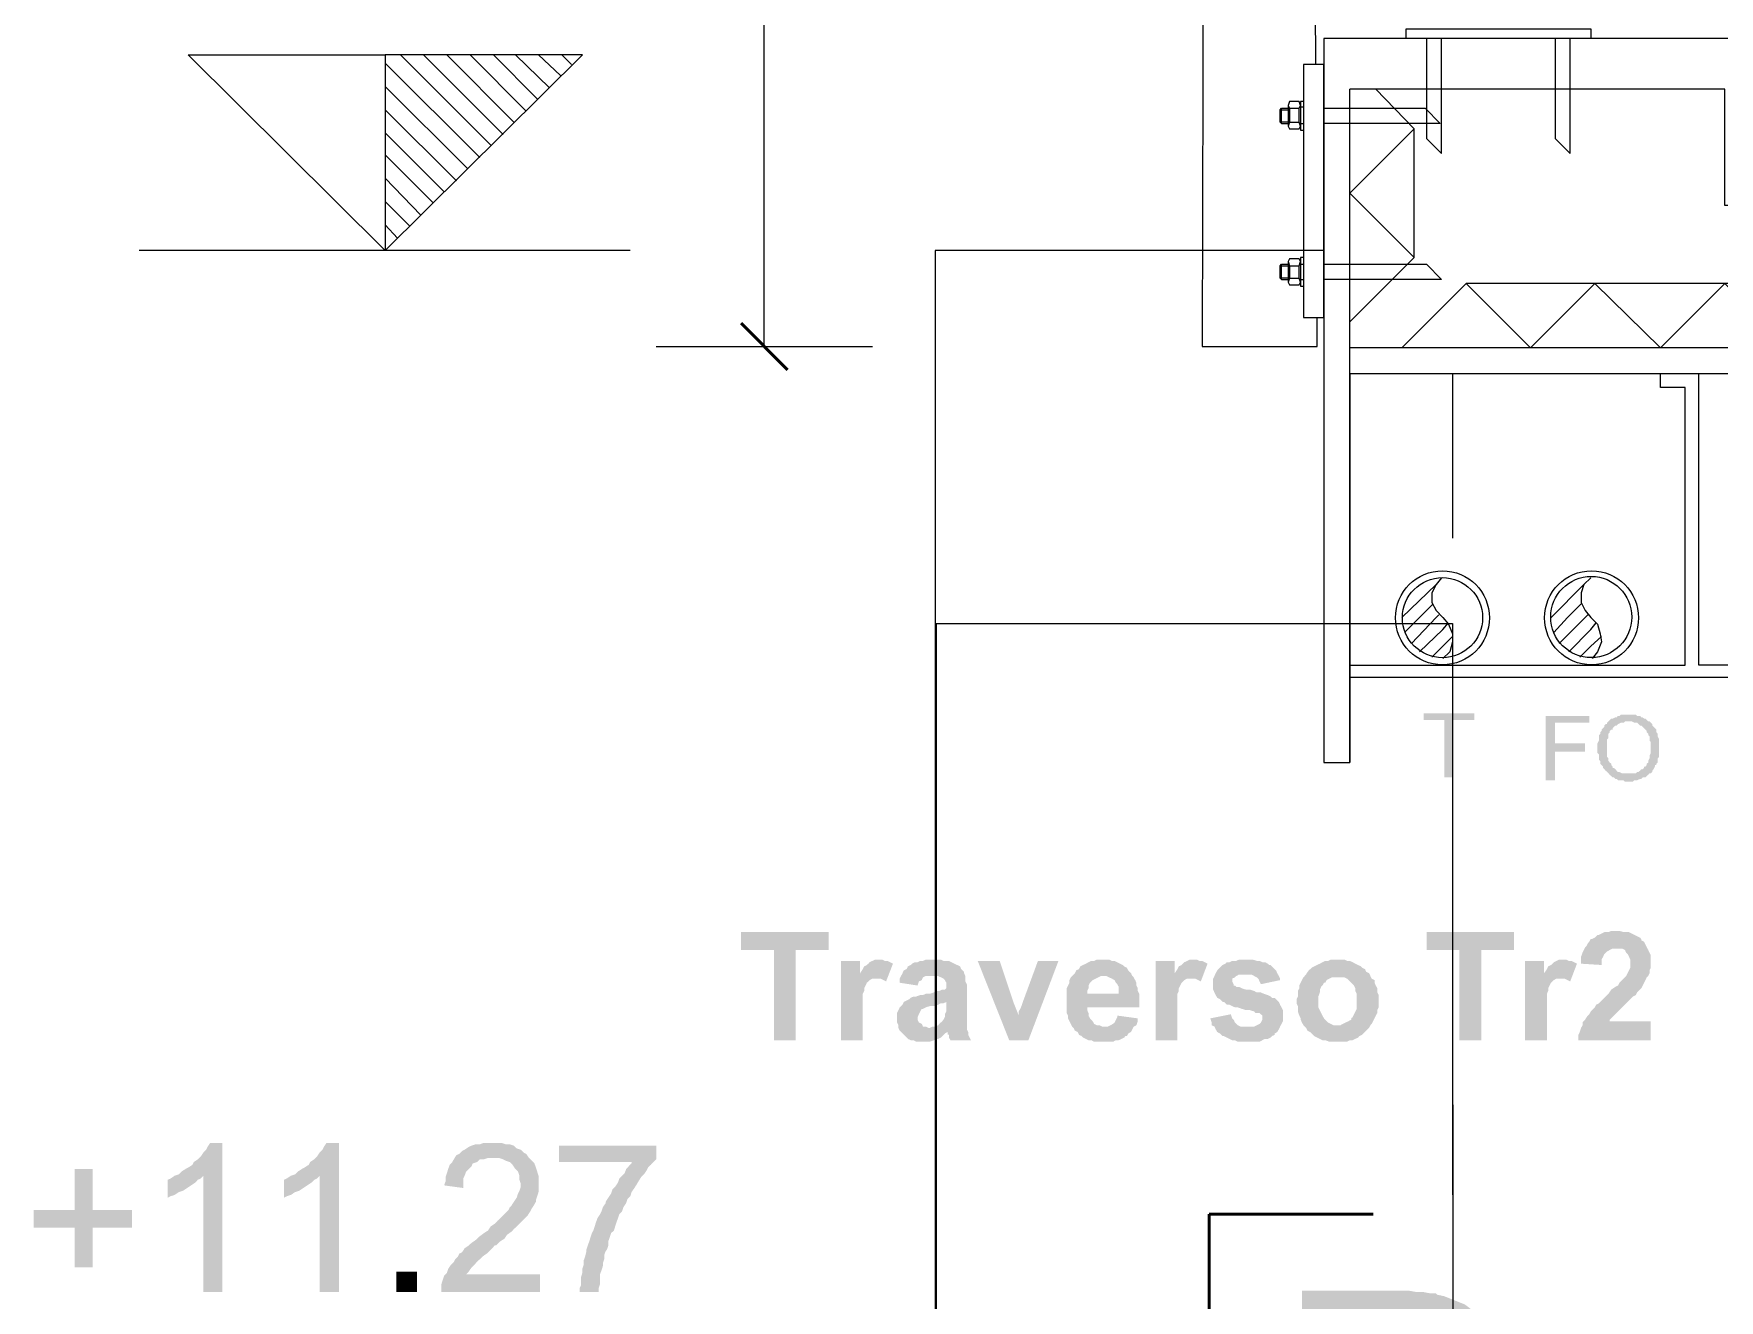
# Model space of a CAD drawing. Header units: millimetres. Extents: x -35.3 to 0.3, y 0.4 to 20.6.
# Drawn here: x -26.233 to -25.206, y 17.019 to 17.791 of the extents above; entities that cross this region are included whole.
import ezdxf

# ---------------------------------------------------------------- set-up
doc = ezdxf.new("R2010")
doc.units = ezdxf.units.MM
doc.linetypes.add('PDF_IMPORT', pattern=[1, 0.8, -0.2])
for name, color, linetype in [('Layer1', 3, 'Continuous'), ('PDF _Geometria', 7, 'Continuous'), ('PDF _Riempimenti solidi', 7, 'Continuous')]:
    doc.layers.add(name, color=color, linetype=linetype)

msp = doc.modelspace()

# ---------------------------------------------------------------- hatches: boundary and pattern name
at = {"layer": 'PDF _Riempimenti solidi', "transparency": 33554559}
for points in [[(-25.3552, 17.3768), (-25.386, 17.3768), (-25.386, 17.3727), (-25.3735, 17.3727), (-25.3735, 17.3377), (-25.3685, 17.3377), (-25.3685, 17.3727), (-25.3552, 17.3727)], [(-25.2852, 17.3752), (-25.3118, 17.3752), (-25.3118, 17.336), (-25.306, 17.336), (-25.306, 17.3535), (-25.2877, 17.3535), (-25.2877, 17.3585), (-25.306, 17.3585), (-25.306, 17.371), (-25.2852, 17.371)], [(-25.2735, 17.3718), (-25.2743, 17.371), (-25.2743, 17.3702), (-25.2752, 17.3702), (-25.276, 17.3693), (-25.276, 17.3685), (-25.2768, 17.3677), (-25.2777, 17.3668), (-25.2777, 17.366), (-25.2785, 17.3652), (-25.2785, 17.3643), (-25.2793, 17.3635), (-25.2793, 17.3602), (-25.2802, 17.3585), (-25.2802, 17.3527), (-25.2793, 17.3518), (-25.2793, 17.3485), (-25.2785, 17.3477), (-25.2785, 17.346), (-25.2777, 17.3452), (-25.2768, 17.3443), (-25.2768, 17.3435), (-25.276, 17.3427), (-25.2752, 17.3418), (-25.2743, 17.341), (-25.2735, 17.3402), (-25.2727, 17.3393), (-25.2718, 17.3385), (-25.271, 17.3377), (-25.2702, 17.3377), (-25.2693, 17.3368), (-25.2685, 17.3368), (-25.2677, 17.336), (-25.2643, 17.336), (-25.2635, 17.3352), (-25.2585, 17.3352), (-25.2577, 17.336), (-25.256, 17.336), (-25.2543, 17.3368), (-25.2535, 17.3368), (-25.2527, 17.3377), (-25.251, 17.3377), (-25.2502, 17.3385), (-25.2493, 17.3393), (-25.2485, 17.3402), (-25.2652, 17.3402), (-25.2668, 17.341), (-25.2677, 17.341), (-25.2685, 17.3418), (-25.2693, 17.3427), (-25.2702, 17.3435), (-25.271, 17.3435), (-25.271, 17.3443), (-25.2718, 17.3452), (-25.2718, 17.346), (-25.2727, 17.3468), (-25.2735, 17.3477), (-25.2735, 17.3493), (-25.2743, 17.3502), (-25.2743, 17.361), (-25.2735, 17.3618), (-25.2735, 17.3643), (-25.2727, 17.3652), (-25.2727, 17.366), (-25.2718, 17.3668), (-25.271, 17.3668), (-25.271, 17.3677), (-25.2702, 17.3685), (-25.2693, 17.3693), (-25.2685, 17.3693), (-25.2677, 17.3702), (-25.266, 17.371), (-25.2643, 17.371), (-25.2635, 17.3718), (-25.261, 17.3718)], [(-25.261, 17.376), (-25.266, 17.376), (-25.2668, 17.3752), (-25.2677, 17.3752), (-25.2685, 17.3743), (-25.2693, 17.3743), (-25.271, 17.3735), (-25.2718, 17.3735), (-25.2727, 17.3727), (-25.2735, 17.3718), (-25.2593, 17.3718), (-25.2577, 17.371), (-25.256, 17.371), (-25.2552, 17.3702), (-25.2543, 17.3693), (-25.2535, 17.3693), (-25.2527, 17.3685), (-25.2518, 17.3677), (-25.251, 17.3668), (-25.2502, 17.366), (-25.2502, 17.3652), (-25.2493, 17.3643), (-25.2493, 17.3635), (-25.2485, 17.3627), (-25.2485, 17.3602), (-25.2477, 17.3593), (-25.2477, 17.3527), (-25.2485, 17.351), (-25.2485, 17.3493), (-25.2493, 17.3477), (-25.2493, 17.3468), (-25.2502, 17.346), (-25.2502, 17.3452), (-25.251, 17.3443), (-25.2518, 17.3443), (-25.2518, 17.3435), (-25.2527, 17.3427), (-25.2535, 17.3427), (-25.2543, 17.3418), (-25.2552, 17.341), (-25.256, 17.341), (-25.2568, 17.3402), (-25.261, 17.3402), (-25.2477, 17.3402), (-25.2468, 17.341), (-25.2468, 17.3418), (-25.246, 17.3427), (-25.2452, 17.3443), (-25.2452, 17.3452), (-25.2443, 17.3452), (-25.2443, 17.346), (-25.2435, 17.3468), (-25.2435, 17.3493), (-25.2427, 17.3502), (-25.2427, 17.361), (-25.2435, 17.3627), (-25.2435, 17.3643), (-25.2443, 17.3652), (-25.2443, 17.3668), (-25.2452, 17.3677), (-25.246, 17.3685), (-25.2468, 17.3693), (-25.2468, 17.3702), (-25.2477, 17.371), (-25.2485, 17.3718), (-25.2493, 17.3718), (-25.2502, 17.3727), (-25.251, 17.3735), (-25.2518, 17.3735), (-25.2527, 17.3743), (-25.2535, 17.3743), (-25.2543, 17.3752), (-25.256, 17.3752), (-25.2568, 17.376), (-25.2602, 17.376)], [(-25.7485, 17.2435), (-25.8018, 17.2435), (-25.8018, 17.2327), (-25.7818, 17.2327), (-25.7818, 17.1777), (-25.7685, 17.1777), (-25.7685, 17.2327), (-25.7485, 17.2327)], [(-25.331, 17.2435), (-25.3843, 17.2435), (-25.3843, 17.2327), (-25.3643, 17.2327), (-25.3643, 17.1777), (-25.351, 17.1777), (-25.351, 17.2327), (-25.331, 17.2327)], [(-25.2685, 17.2443), (-25.2718, 17.2443), (-25.2735, 17.2435), (-25.276, 17.2435), (-25.2777, 17.2427), (-25.2793, 17.2418), (-25.2802, 17.2418), (-25.2818, 17.2402), (-25.2835, 17.2393), (-25.2843, 17.2393), (-25.2852, 17.2377), (-25.286, 17.2368), (-25.2868, 17.2352), (-25.2877, 17.2343), (-25.2685, 17.2335), (-25.2652, 17.2335), (-25.2635, 17.2327), (-25.2627, 17.231), (-25.2618, 17.2302), (-25.2602, 17.2268), (-25.2602, 17.2218), (-25.2627, 17.2168), (-25.2635, 17.216), (-25.2643, 17.2152), (-25.2652, 17.2143), (-25.2668, 17.2127), (-25.2677, 17.211), (-25.2693, 17.2102), (-25.2718, 17.2085), (-25.2735, 17.206), (-25.2743, 17.2052), (-25.276, 17.2035), (-25.2777, 17.2018), (-25.2793, 17.2002), (-25.281, 17.1993), (-25.2818, 17.1977), (-25.2835, 17.196), (-25.2843, 17.1952), (-25.2852, 17.1935), (-25.286, 17.1927), (-25.2868, 17.1918), (-25.2877, 17.1902), (-25.2893, 17.1885), (-25.2893, 17.1868), (-25.2902, 17.1852), (-25.291, 17.1827), (-25.2918, 17.181), (-25.2918, 17.1777), (-25.2477, 17.1777), (-25.2477, 17.1893), (-25.2727, 17.1893), (-25.2727, 17.1902), (-25.271, 17.1918), (-25.2702, 17.1927), (-25.2693, 17.1935), (-25.2685, 17.1943), (-25.2677, 17.1952), (-25.266, 17.1968), (-25.2643, 17.1985), (-25.2627, 17.2002), (-25.2618, 17.201), (-25.2602, 17.2027), (-25.2585, 17.2043), (-25.2568, 17.2052), (-25.256, 17.2068), (-25.2552, 17.2077), (-25.2543, 17.2085), (-25.2535, 17.2093), (-25.2518, 17.2127), (-25.251, 17.2143), (-25.2502, 17.216), (-25.2493, 17.2168), (-25.2485, 17.2185), (-25.2485, 17.2202), (-25.2477, 17.2218), (-25.2477, 17.2293), (-25.2485, 17.231), (-25.2493, 17.2327), (-25.251, 17.236), (-25.2518, 17.2377), (-25.2535, 17.2385), (-25.2535, 17.2393), (-25.2543, 17.2402), (-25.261, 17.2435), (-25.2643, 17.2435), (-25.2668, 17.2443)], [(-25.2877, 17.2343), (-25.2893, 17.231), (-25.2902, 17.2285), (-25.2902, 17.2243), (-25.2777, 17.2235), (-25.2777, 17.2268), (-25.2768, 17.2285), (-25.276, 17.2302), (-25.2752, 17.231), (-25.2743, 17.2318), (-25.271, 17.2335), (-25.2685, 17.2335)], [(-25.7293, 17.226), (-25.741, 17.226), (-25.741, 17.1777), (-25.7277, 17.1777), (-25.7277, 17.206), (-25.7268, 17.2077), (-25.7268, 17.2093), (-25.7252, 17.2127), (-25.7243, 17.2135), (-25.7235, 17.2143), (-25.7218, 17.2152), (-25.7193, 17.2152), (-25.7293, 17.2185)], [(-25.7177, 17.2268), (-25.7202, 17.2268), (-25.7235, 17.2252), (-25.7243, 17.2243), (-25.7252, 17.2235), (-25.7268, 17.2227), (-25.7277, 17.221), (-25.7293, 17.2185), (-25.7193, 17.2152), (-25.7168, 17.2152), (-25.7135, 17.2135), (-25.7093, 17.2243), (-25.7127, 17.226), (-25.7143, 17.226), (-25.716, 17.2268)], [(-25.6852, 17.2268), (-25.6893, 17.2268), (-25.691, 17.226), (-25.6927, 17.226), (-25.6943, 17.2252), (-25.696, 17.2252), (-25.6977, 17.2243), (-25.6985, 17.2235), (-25.7002, 17.2227), (-25.701, 17.221), (-25.7027, 17.2202), (-25.7035, 17.2185), (-25.7052, 17.2152), (-25.7052, 17.2127), (-25.6943, 17.211), (-25.6935, 17.2135), (-25.6918, 17.2143), (-25.691, 17.216), (-25.6893, 17.2168), (-25.6652, 17.2168), (-25.666, 17.2185), (-25.666, 17.2193), (-25.6668, 17.2202), (-25.6677, 17.221), (-25.6685, 17.2227), (-25.6702, 17.2235), (-25.6752, 17.226), (-25.6785, 17.226), (-25.6802, 17.2268), (-25.6827, 17.2268)], [(-25.6443, 17.226), (-25.6577, 17.226), (-25.6385, 17.1777), (-25.6327, 17.1927), (-25.636, 17.201)], [(-25.6085, 17.226), (-25.621, 17.226), (-25.6302, 17.201), (-25.631, 17.1985), (-25.6318, 17.1968), (-25.6327, 17.1952), (-25.6327, 17.1927), (-25.6385, 17.1777), (-25.6268, 17.1777)], [(-25.5818, 17.2268), (-25.5852, 17.2268), (-25.5868, 17.226), (-25.5885, 17.226), (-25.5902, 17.2252), (-25.5918, 17.2243), (-25.5935, 17.2235), (-25.5952, 17.2227), (-25.596, 17.221), (-25.5977, 17.2202), (-25.5985, 17.2185), (-25.6002, 17.2168), (-25.5793, 17.2168), (-25.5777, 17.216), (-25.576, 17.2152), (-25.5743, 17.2143), (-25.5735, 17.2127), (-25.5727, 17.2118), (-25.5718, 17.2102), (-25.5718, 17.206), (-25.591, 17.206), (-25.6035, 17.2052), (-25.6035, 17.1943), (-25.6027, 17.1927), (-25.6027, 17.191), (-25.6002, 17.186), (-25.5993, 17.1852), (-25.5985, 17.1835), (-25.5968, 17.1827), (-25.596, 17.181), (-25.5943, 17.1802), (-25.5935, 17.1793), (-25.5918, 17.1785), (-25.5902, 17.1777), (-25.5885, 17.1777), (-25.5868, 17.1768), (-25.5752, 17.1768), (-25.5735, 17.1777), (-25.5718, 17.1777), (-25.5685, 17.1793), (-25.5677, 17.1802), (-25.5668, 17.1802), (-25.566, 17.1818), (-25.5643, 17.1827), (-25.5635, 17.1843), (-25.5627, 17.186), (-25.5818, 17.186), (-25.5835, 17.1868), (-25.5852, 17.1868), (-25.5868, 17.1877), (-25.5877, 17.1893), (-25.5893, 17.191), (-25.5902, 17.1927), (-25.5902, 17.1943), (-25.591, 17.196), (-25.591, 17.1977), (-25.5593, 17.1977), (-25.5593, 17.206), (-25.5602, 17.2077), (-25.5602, 17.2093), (-25.561, 17.211), (-25.561, 17.2127), (-25.5618, 17.2143), (-25.5627, 17.216), (-25.5635, 17.2168), (-25.5643, 17.2185), (-25.5652, 17.2193), (-25.566, 17.2202), (-25.5668, 17.2218), (-25.5685, 17.2227), (-25.5693, 17.2235), (-25.5743, 17.226), (-25.576, 17.226), (-25.5777, 17.2268), (-25.5802, 17.2268)], [(-25.5377, 17.226), (-25.5493, 17.226), (-25.5493, 17.1777), (-25.536, 17.1777), (-25.536, 17.206), (-25.5352, 17.2077), (-25.5352, 17.2093), (-25.5343, 17.211), (-25.5335, 17.2127), (-25.5327, 17.2135), (-25.5318, 17.2143), (-25.5302, 17.2152), (-25.5277, 17.2152), (-25.5377, 17.2185)], [(-25.526, 17.2268), (-25.5285, 17.2268), (-25.5318, 17.2252), (-25.5327, 17.2243), (-25.5335, 17.2235), (-25.5352, 17.2227), (-25.536, 17.221), (-25.5377, 17.2185), (-25.5277, 17.2152), (-25.5252, 17.2152), (-25.5218, 17.2135), (-25.5177, 17.2243), (-25.5193, 17.2252), (-25.521, 17.226), (-25.5227, 17.226), (-25.5243, 17.2268)], [(-25.4943, 17.2268), (-25.4985, 17.2268), (-25.5002, 17.226), (-25.5027, 17.226), (-25.5043, 17.2252), (-25.506, 17.2252), (-25.5068, 17.2243), (-25.5085, 17.2235), (-25.5093, 17.2227), (-25.5102, 17.2218), (-25.5118, 17.2202), (-25.5127, 17.2185), (-25.5135, 17.2168), (-25.5143, 17.2152), (-25.5143, 17.2085), (-25.5135, 17.2068), (-25.5127, 17.2052), (-25.5118, 17.2035), (-25.5102, 17.2027), (-25.5085, 17.201), (-25.5077, 17.201), (-25.5068, 17.2002), (-25.506, 17.1993), (-25.5043, 17.1993), (-25.5027, 17.1985), (-25.501, 17.1977), (-25.4993, 17.1977), (-25.4968, 17.1968), (-25.4943, 17.196), (-25.4918, 17.196), (-25.4893, 17.1952), (-25.4885, 17.1943), (-25.486, 17.1943), (-25.4852, 17.1935), (-25.4843, 17.1927), (-25.4843, 17.1902), (-25.4852, 17.1885), (-25.486, 17.1877), (-25.4893, 17.186), (-25.5135, 17.186), (-25.5127, 17.1843), (-25.5118, 17.1827), (-25.5102, 17.1818), (-25.5085, 17.1802), (-25.5077, 17.1802), (-25.506, 17.1793), (-25.5043, 17.1785), (-25.5027, 17.1777), (-25.501, 17.1777), (-25.4993, 17.1768), (-25.486, 17.1768), (-25.4843, 17.1777), (-25.4827, 17.1785), (-25.481, 17.1785), (-25.4793, 17.1793), (-25.4785, 17.1802), (-25.4768, 17.181), (-25.4768, 17.1818), (-25.4752, 17.1827), (-25.4743, 17.1843), (-25.4735, 17.186), (-25.4718, 17.1893), (-25.4718, 17.196), (-25.4735, 17.1993), (-25.4743, 17.201), (-25.4752, 17.2018), (-25.476, 17.2027), (-25.4768, 17.2035), (-25.4785, 17.2035), (-25.4793, 17.2043), (-25.481, 17.2052), (-25.4835, 17.206), (-25.4852, 17.2068), (-25.4877, 17.2068), (-25.4893, 17.2077), (-25.4918, 17.2085), (-25.4943, 17.2085), (-25.4968, 17.2093), (-25.4985, 17.2102), (-25.5002, 17.2102), (-25.501, 17.211), (-25.5018, 17.211), (-25.5018, 17.2118), (-25.5027, 17.2135), (-25.5027, 17.2152), (-25.501, 17.216), (-25.5002, 17.2168), (-25.4985, 17.2177), (-25.4943, 17.2177), (-25.4752, 17.2185), (-25.476, 17.2202), (-25.4768, 17.221), (-25.4785, 17.2227), (-25.4793, 17.2235), (-25.4802, 17.2235), (-25.481, 17.2243), (-25.4827, 17.2252), (-25.4843, 17.2252), (-25.486, 17.226), (-25.4877, 17.226), (-25.4902, 17.2268), (-25.4918, 17.2268)], [(-25.4752, 17.2185), (-25.4943, 17.2177), (-25.491, 17.2177), (-25.4893, 17.2168), (-25.4877, 17.216), (-25.4868, 17.2152), (-25.4852, 17.2118), (-25.4735, 17.2143), (-25.4735, 17.2152), (-25.4743, 17.2168)], [(-25.4385, 17.2268), (-25.4427, 17.2268), (-25.4443, 17.226), (-25.446, 17.226), (-25.4477, 17.2252), (-25.4493, 17.2243), (-25.451, 17.2235), (-25.4527, 17.2227), (-25.4543, 17.2218), (-25.456, 17.2202), (-25.4568, 17.2193), (-25.4577, 17.2177), (-25.4593, 17.216), (-25.4602, 17.2143), (-25.4618, 17.211), (-25.4618, 17.2093), (-25.4627, 17.2077), (-25.4627, 17.2043), (-25.4635, 17.2027), (-25.4635, 17.2002), (-25.4627, 17.1985), (-25.4627, 17.1952), (-25.4618, 17.1927), (-25.461, 17.191), (-25.461, 17.1902), (-25.4602, 17.1885), (-25.4593, 17.1868), (-25.4385, 17.1868), (-25.441, 17.1868), (-25.4443, 17.1885), (-25.4452, 17.1893), (-25.4468, 17.191), (-25.4502, 17.1977), (-25.4502, 17.2043), (-25.4493, 17.2068), (-25.4493, 17.2085), (-25.4485, 17.2102), (-25.4477, 17.211), (-25.4468, 17.2127), (-25.446, 17.2127), (-25.4452, 17.2143), (-25.4418, 17.216), (-25.4385, 17.216), (-25.4185, 17.2168), (-25.4193, 17.2185), (-25.421, 17.2193), (-25.4218, 17.221), (-25.4235, 17.2218), (-25.4243, 17.2227), (-25.4277, 17.2243), (-25.4293, 17.2252), (-25.431, 17.226), (-25.4327, 17.226), (-25.4343, 17.2268), (-25.4368, 17.2268)], [(-25.3127, 17.226), (-25.3243, 17.226), (-25.3243, 17.1777), (-25.311, 17.1777), (-25.311, 17.206), (-25.3102, 17.2077), (-25.3102, 17.2093), (-25.3085, 17.2127), (-25.3077, 17.2135), (-25.3068, 17.2143), (-25.3052, 17.2152), (-25.3027, 17.2152), (-25.3127, 17.2185)], [(-25.301, 17.2268), (-25.3035, 17.2268), (-25.3068, 17.2252), (-25.3077, 17.2243), (-25.3085, 17.2235), (-25.3102, 17.2227), (-25.311, 17.221), (-25.3127, 17.2185), (-25.3027, 17.2152), (-25.3002, 17.2152), (-25.2968, 17.2135), (-25.2927, 17.2243), (-25.296, 17.226), (-25.2977, 17.226), (-25.2993, 17.2268)], [(-25.6652, 17.2168), (-25.686, 17.2168), (-25.6818, 17.2168), (-25.6785, 17.2152), (-25.6777, 17.2143), (-25.6768, 17.2127), (-25.6768, 17.2093), (-25.6777, 17.2085), (-25.6793, 17.2085), (-25.681, 17.2077), (-25.6827, 17.2077), (-25.6843, 17.2068), (-25.6868, 17.206), (-25.6893, 17.206), (-25.691, 17.2052), (-25.6927, 17.2052), (-25.6952, 17.2043), (-25.6968, 17.2043), (-25.6985, 17.2035), (-25.6993, 17.2027), (-25.7027, 17.201), (-25.6768, 17.201), (-25.6768, 17.1952), (-25.6777, 17.1935), (-25.6777, 17.1918), (-25.6785, 17.1902), (-25.6793, 17.1893), (-25.681, 17.1877), (-25.6818, 17.1868), (-25.6835, 17.186), (-25.6852, 17.186), (-25.6868, 17.1852), (-25.6643, 17.1852), (-25.6643, 17.2118), (-25.6652, 17.2135), (-25.6652, 17.2152)], [(-25.6002, 17.2168), (-25.601, 17.216), (-25.6018, 17.2143), (-25.6018, 17.2127), (-25.6027, 17.211), (-25.6035, 17.2093), (-25.6035, 17.2052), (-25.591, 17.206), (-25.591, 17.2077), (-25.5902, 17.2093), (-25.5902, 17.211), (-25.5893, 17.2127), (-25.5877, 17.2143), (-25.5827, 17.2168), (-25.581, 17.2168)], [(-25.4185, 17.2168), (-25.4385, 17.216), (-25.4343, 17.216), (-25.4327, 17.2152), (-25.431, 17.2135), (-25.4302, 17.2127), (-25.4293, 17.2118), (-25.4285, 17.211), (-25.4277, 17.2093), (-25.4277, 17.2077), (-25.4268, 17.206), (-25.4268, 17.1968), (-25.4293, 17.1918), (-25.4302, 17.191), (-25.4302, 17.1902), (-25.4318, 17.1893), (-25.4335, 17.1885), (-25.4352, 17.1877), (-25.4368, 17.1868), (-25.4593, 17.1868), (-25.4577, 17.1852), (-25.4568, 17.1835), (-25.4552, 17.1827), (-25.4543, 17.1818), (-25.4527, 17.1802), (-25.451, 17.1793), (-25.4493, 17.1785), (-25.4477, 17.1777), (-25.446, 17.1777), (-25.4435, 17.1768), (-25.4327, 17.1768), (-25.431, 17.1777), (-25.4293, 17.1777), (-25.4277, 17.1785), (-25.426, 17.1793), (-25.4252, 17.1802), (-25.4235, 17.181), (-25.4218, 17.1827), (-25.421, 17.1835), (-25.4193, 17.1852), (-25.4185, 17.1868), (-25.4177, 17.1877), (-25.416, 17.191), (-25.4152, 17.1927), (-25.4143, 17.1943), (-25.4143, 17.196), (-25.4135, 17.1977), (-25.4135, 17.2052), (-25.4143, 17.2068), (-25.4143, 17.2093), (-25.4152, 17.211), (-25.416, 17.2127), (-25.416, 17.2143), (-25.4177, 17.2152)], [(-25.7027, 17.201), (-25.7035, 17.1993), (-25.7052, 17.1977), (-25.7068, 17.1943), (-25.7068, 17.1885), (-25.706, 17.1868), (-25.706, 17.1852), (-25.7052, 17.1835), (-25.676, 17.1827), (-25.676, 17.181), (-25.6752, 17.181), (-25.6752, 17.1793), (-25.6743, 17.1777), (-25.6618, 17.1777), (-25.6635, 17.181), (-25.6635, 17.1827), (-25.6643, 17.1843), (-25.6643, 17.1852), (-25.6877, 17.1852), (-25.6893, 17.186), (-25.691, 17.186), (-25.6918, 17.1877), (-25.6935, 17.1885), (-25.6943, 17.1902), (-25.6943, 17.1918), (-25.6935, 17.1935), (-25.6927, 17.1952), (-25.6918, 17.1968), (-25.691, 17.1968), (-25.6893, 17.1977), (-25.6868, 17.1985), (-25.6843, 17.1985), (-25.6818, 17.1993), (-25.6802, 17.2002), (-25.6785, 17.2002), (-25.6768, 17.201)], [(-25.5727, 17.1927), (-25.5727, 17.1918), (-25.5743, 17.1885), (-25.5752, 17.1877), (-25.5768, 17.1868), (-25.5785, 17.186), (-25.5802, 17.186), (-25.5627, 17.186), (-25.561, 17.1868), (-25.5602, 17.1893), (-25.5602, 17.191)], [(-25.5035, 17.1935), (-25.516, 17.191), (-25.5152, 17.1885), (-25.5152, 17.1868), (-25.5135, 17.186), (-25.4935, 17.186), (-25.4977, 17.186), (-25.4993, 17.1868), (-25.5002, 17.1877), (-25.501, 17.1885), (-25.5018, 17.1902), (-25.5027, 17.191)], [(-25.7052, 17.1835), (-25.7035, 17.1818), (-25.7027, 17.181), (-25.701, 17.1793), (-25.7002, 17.1785), (-25.6985, 17.1777), (-25.6968, 17.1777), (-25.6952, 17.1768), (-25.6868, 17.1768), (-25.6843, 17.1777), (-25.6827, 17.1785), (-25.6818, 17.1785), (-25.6802, 17.1793), (-25.6793, 17.1802), (-25.6777, 17.1818), (-25.676, 17.1827)], [(-26.1177, 17.1152), (-26.1252, 17.1152), (-26.1268, 17.1127), (-26.1277, 17.111), (-26.1293, 17.1093), (-26.131, 17.1068), (-26.1327, 17.1052), (-26.1352, 17.1035), (-26.136, 17.1018), (-26.1385, 17.1002), (-26.1402, 17.0993), (-26.1427, 17.0977), (-26.1443, 17.096), (-26.1293, 17.0952), (-26.1293, 17.0243), (-26.1177, 17.0243)], [(-26.0468, 17.1152), (-26.0543, 17.1152), (-26.056, 17.1127), (-26.0568, 17.111), (-26.0585, 17.1093), (-26.0602, 17.1068), (-26.0618, 17.1052), (-26.0643, 17.1035), (-26.0652, 17.1018), (-26.0677, 17.1002), (-26.0693, 17.0993), (-26.0718, 17.0977), (-26.0735, 17.096), (-26.0585, 17.0952), (-26.0585, 17.0243), (-26.0468, 17.0243)], [(-25.9535, 17.1152), (-25.9585, 17.1152), (-25.961, 17.1143), (-25.9635, 17.1143), (-25.966, 17.1135), (-25.9677, 17.1127), (-25.9702, 17.111), (-25.9718, 17.1102), (-25.9735, 17.1085), (-25.9752, 17.1077), (-25.9768, 17.1052), (-25.9777, 17.1035), (-25.9793, 17.1018), (-25.9802, 17.0993), (-25.981, 17.0968), (-25.9818, 17.0943), (-25.9818, 17.0918), (-25.9827, 17.0893), (-25.971, 17.0877), (-25.971, 17.0935), (-25.9702, 17.0952), (-25.9693, 17.0977), (-25.9677, 17.0993), (-25.966, 17.101), (-25.9652, 17.1027), (-25.9627, 17.1035), (-25.961, 17.1052), (-25.9585, 17.1052), (-25.956, 17.106), (-25.931, 17.106), (-25.9327, 17.1085), (-25.9343, 17.1093), (-25.936, 17.111), (-25.9385, 17.1118), (-25.9402, 17.1135), (-25.9427, 17.1143), (-25.9452, 17.1143), (-25.9477, 17.1152), (-25.9502, 17.1152)], [(-25.931, 17.106), (-25.9535, 17.106), (-25.9493, 17.106), (-25.9468, 17.1052), (-25.9452, 17.1043), (-25.9427, 17.1035), (-25.941, 17.1018), (-25.9393, 17.0993), (-25.9377, 17.0977), (-25.9368, 17.0952), (-25.9368, 17.0927), (-25.936, 17.0902), (-25.936, 17.0885), (-25.9368, 17.086), (-25.9377, 17.0843), (-25.9385, 17.0818), (-25.9402, 17.0793), (-25.9418, 17.0768), (-25.9427, 17.076), (-25.9435, 17.0743), (-25.9452, 17.0727), (-25.9468, 17.071), (-25.9502, 17.0677), (-25.9518, 17.066), (-25.9543, 17.0643), (-25.956, 17.0618), (-25.9585, 17.0602), (-25.9618, 17.0577), (-25.9635, 17.056), (-25.966, 17.0543), (-25.9677, 17.0527), (-25.9702, 17.051), (-25.9718, 17.0485), (-25.9735, 17.0477), (-25.9743, 17.046), (-25.976, 17.0443), (-25.9768, 17.0427), (-25.9785, 17.041), (-25.9802, 17.0385), (-25.981, 17.036), (-25.9827, 17.0343), (-25.9835, 17.0318), (-25.9843, 17.0293), (-25.9843, 17.0243), (-25.9243, 17.0243), (-25.9243, 17.0352), (-25.9693, 17.0352), (-25.9677, 17.0368), (-25.966, 17.0393), (-25.9643, 17.041), (-25.9635, 17.0418), (-25.9627, 17.0427), (-25.961, 17.0443), (-25.9593, 17.046), (-25.9568, 17.0477), (-25.9543, 17.0502), (-25.9518, 17.0527), (-25.951, 17.0527), (-25.9485, 17.0552), (-25.946, 17.0568), (-25.9443, 17.0593), (-25.9418, 17.061), (-25.9402, 17.0627), (-25.9385, 17.0643), (-25.9368, 17.066), (-25.936, 17.0668), (-25.9343, 17.0685), (-25.9335, 17.0693), (-25.9318, 17.071), (-25.9302, 17.0735), (-25.9293, 17.0752), (-25.9277, 17.0777), (-25.9268, 17.0793), (-25.9268, 17.0802), (-25.926, 17.0827), (-25.9252, 17.0852), (-25.9252, 17.0952), (-25.926, 17.0977), (-25.9268, 17.1002), (-25.9277, 17.1027), (-25.9293, 17.1043)], [(-25.8535, 17.1135), (-25.9127, 17.1135), (-25.9127, 17.1035), (-25.8685, 17.1035), (-25.8685, 17.1027), (-25.8702, 17.101), (-25.8718, 17.0993), (-25.8727, 17.0968), (-25.8743, 17.0952), (-25.876, 17.0935), (-25.8768, 17.091), (-25.8785, 17.0885), (-25.8802, 17.0868), (-25.881, 17.0843), (-25.8827, 17.0818), (-25.8843, 17.0793), (-25.8843, 17.0785), (-25.886, 17.076), (-25.8868, 17.0735), (-25.8877, 17.0718), (-25.8893, 17.0693), (-25.8902, 17.0668), (-25.891, 17.0643), (-25.8918, 17.0618), (-25.8927, 17.0602), (-25.8935, 17.0577), (-25.8943, 17.0552), (-25.8952, 17.0527), (-25.896, 17.0502), (-25.896, 17.0493), (-25.8968, 17.046), (-25.8977, 17.0435), (-25.8977, 17.041), (-25.8985, 17.0385), (-25.8985, 17.036), (-25.8993, 17.0335), (-25.8993, 17.0285), (-25.9002, 17.0268), (-25.9002, 17.0243), (-25.8885, 17.0243), (-25.8885, 17.0268), (-25.8877, 17.0293), (-25.8877, 17.0352), (-25.8868, 17.0377), (-25.886, 17.0402), (-25.886, 17.0418), (-25.8852, 17.0443), (-25.8852, 17.0468), (-25.8843, 17.0493), (-25.8835, 17.0502), (-25.8827, 17.0527), (-25.8827, 17.0552), (-25.8818, 17.0577), (-25.881, 17.0602), (-25.8793, 17.0618), (-25.8785, 17.0643), (-25.8777, 17.0668), (-25.8768, 17.0693), (-25.876, 17.0718), (-25.8743, 17.0735), (-25.8735, 17.076), (-25.8718, 17.0785), (-25.871, 17.081), (-25.8693, 17.0827), (-25.8685, 17.0852), (-25.8668, 17.0877), (-25.8652, 17.0902), (-25.8643, 17.0918), (-25.8627, 17.0943), (-25.861, 17.096), (-25.8593, 17.0985), (-25.8585, 17.1002), (-25.8568, 17.1018), (-25.8552, 17.1035), (-25.8535, 17.1052)], [(-26.1968, 17.0993), (-26.2077, 17.0993), (-26.2077, 17.0743), (-26.2327, 17.0743), (-26.2327, 17.0635), (-26.2077, 17.0635), (-26.2077, 17.0393), (-26.1968, 17.0393), (-26.1968, 17.0635), (-26.1727, 17.0635), (-26.1727, 17.0743), (-26.1968, 17.0743)], [(-26.1443, 17.096), (-26.1468, 17.0952), (-26.1493, 17.0935), (-26.151, 17.0927), (-26.151, 17.0818), (-26.1493, 17.0827), (-26.1468, 17.0835), (-26.1443, 17.0852), (-26.1418, 17.086), (-26.1368, 17.0893), (-26.1343, 17.091), (-26.1327, 17.0927), (-26.131, 17.0935), (-26.1293, 17.0952)], [(-26.0735, 17.096), (-26.076, 17.0952), (-26.0785, 17.0935), (-26.0802, 17.0927), (-26.0802, 17.0818), (-26.0785, 17.0827), (-26.076, 17.0835), (-26.0735, 17.0852), (-26.071, 17.086), (-26.0685, 17.0877), (-26.0635, 17.091), (-26.0618, 17.0927), (-26.0602, 17.0935), (-26.0585, 17.0952)], [(-25.9993, 17.0243), (-25.9993, 17.0368), (-26.0118, 17.0368), (-26.0118, 17.0243)], [(-25.406, 17.0252), (-25.4602, 17.0252), (-25.4602, 16.8677), (-25.3943, 16.8677), (-25.3902, 16.8685), (-25.386, 16.8685), (-25.3818, 16.8693), (-25.3777, 16.8702), (-25.3743, 16.871), (-25.3702, 16.8727), (-25.366, 16.8743), (-25.3627, 16.876), (-25.3585, 16.8785), (-25.3568, 16.8802), (-25.3535, 16.8827), (-25.3502, 16.8852), (-25.4393, 16.886), (-25.4393, 17.0068), (-25.406, 17.0068), (-25.351, 17.0085), (-25.3543, 17.0118), (-25.3577, 17.0143), (-25.361, 17.0168), (-25.3735, 17.0218), (-25.3777, 17.0227), (-25.3785, 17.0235), (-25.3818, 17.0235), (-25.386, 17.0243), (-25.3902, 17.0243), (-25.3952, 17.0252), (-25.4002, 17.0252)]]:
    msp.add_hatch(color=256, dxfattribs=at).paths.add_polyline_path(points)

# ---------------------------------------------------------------- linework, layer by layer
at = {"layer": 'Layer1', "elevation": 0.3012}
msp.add_lwpolyline([(-25.6835, 17.4314), (-25.3685, 17.4315), (-25.3677, 15.0889), (-21.6277, 15.0889), (-21.6277, 17.4314), (-21.3127, 17.4314), (-21.3127, 14.8923), (-21.8243, 14.8923), (-21.8243, 14.3014), (-25.171, 14.3014), (-25.171, 14.8923), (-25.6827, 14.8921), (-25.6827, 17.4314)], dxfattribs=at)
at = {"layer": 'PDF _Geometria', "lineweight": 9}
for points in [[(-25.4518, 17.7718), (-25.4568, 18.661)], [(-25.5177, 18.2685), (-25.5202, 17.9268), (-25.521, 17.6002), (-25.451, 17.6002), (-25.451, 17.6177)], [(-25.3968, 17.7877), (-25.3968, 17.7935), (-25.2843, 17.7935), (-25.2843, 17.7877)], [(-25.3843, 17.7877), (-25.3843, 17.7268), (-25.3752, 17.7177), (-25.3752, 17.7877)], [(-25.306, 17.7877), (-25.306, 17.7268), (-25.2968, 17.7177), (-25.2968, 17.7877)], [(-25.431, 17.5835), (-25.431, 17.7568)], [(-25.3918, 17.6543), (-25.3918, 17.7327), (-25.4152, 17.7568)], [(-25.4685, 17.7368), (-25.4735, 17.7368), (-25.4735, 17.7443), (-25.4727, 17.7452), (-25.4685, 17.7452)], [(-25.4735, 17.7368), (-25.4727, 17.736), (-25.4727, 17.7452)], [(-25.4735, 17.7443), (-25.4685, 17.7443)], [(-25.4685, 17.7468), (-25.4685, 17.7343)], [(-25.4677, 17.7452), (-25.4618, 17.7452)], [(-25.4593, 17.7493), (-25.461, 17.7493), (-25.461, 17.7318), (-25.4593, 17.7318)], [(-25.461, 17.746), (-25.4593, 17.746)], [(-25.4468, 17.7452), (-25.3852, 17.7452), (-25.376, 17.736), (-25.4468, 17.736)], [(-25.4727, 17.736), (-25.4685, 17.736)], [(-25.4677, 17.7368), (-25.4618, 17.7368)], [(-25.461, 17.736), (-25.4593, 17.736)], [(-25.3918, 17.7327), (-25.431, 17.6935), (-25.3918, 17.6543), (-25.431, 17.6152)], [(-25.4685, 17.6418), (-25.4735, 17.6418), (-25.4735, 17.6493), (-25.4727, 17.6502), (-25.4685, 17.6502)], [(-25.4735, 17.6418), (-25.4727, 17.641), (-25.4727, 17.6502)], [(-25.4735, 17.6493), (-25.4685, 17.6493)], [(-25.4685, 17.6518), (-25.4685, 17.6393)], [(-25.4677, 17.6493), (-25.4618, 17.6493)], [(-25.4593, 17.6543), (-25.461, 17.6543), (-25.461, 17.6368), (-25.4593, 17.6368)], [(-25.461, 17.6502), (-25.4593, 17.6502)], [(-25.4468, 17.6502), (-25.3843, 17.6502), (-25.3752, 17.641), (-25.4468, 17.641)], [(-25.4727, 17.641), (-25.4685, 17.641)], [(-25.4677, 17.6418), (-25.4618, 17.6418)], [(-25.461, 17.641), (-25.4593, 17.641)], [(-25.0452, 17.6385), (-25.3602, 17.6385), (-25.3993, 17.5993)], [(-25.3602, 17.6385), (-25.321, 17.5993), (-25.2818, 17.6385), (-25.2418, 17.5993), (-25.2027, 17.6385), (-25.1635, 17.5993), (-25.1243, 17.6385), (-25.0843, 17.5993), (-25.0452, 17.6385), (-25.006, 17.5993)], [(-24.9743, 17.5835), (-24.9743, 17.5993), (-25.431, 17.5993)], [(-25.431, 17.406), (-25.2268, 17.406), (-25.2268, 17.5752), (-25.2418, 17.5752), (-25.2418, 17.5835)], [(-25.0452, 17.5835), (-25.0452, 17.406), (-25.2185, 17.406), (-25.2185, 17.5835)], [(-25.3993, 17.4352), (-25.3785, 17.4552)], [(-25.3752, 17.4593), (-25.3785, 17.4552), (-25.381, 17.4502), (-25.381, 17.4443), (-25.3785, 17.4393), (-25.3743, 17.4352), (-25.371, 17.431), (-25.3685, 17.4252), (-25.3685, 17.4202), (-25.3702, 17.4143), (-25.3743, 17.4102)], [(-25.3085, 17.4352), (-25.2885, 17.4552)], [(-25.2843, 17.4593), (-25.2885, 17.4552), (-25.2902, 17.4502), (-25.2902, 17.4443), (-25.2877, 17.4393), (-25.2843, 17.4352), (-25.2802, 17.431), (-25.2785, 17.4252), (-25.2777, 17.4202), (-25.2802, 17.4143), (-25.2835, 17.4102)], [(-25.3977, 17.426), (-25.3885, 17.4352), (-25.3802, 17.4435)], [(-25.3068, 17.426), (-25.2985, 17.4352), (-25.2902, 17.4435)], [(-25.3935, 17.4193), (-25.3785, 17.4352), (-25.3768, 17.4368)], [(-25.3035, 17.4193), (-25.2877, 17.4352), (-25.286, 17.4368)], [(-25.3885, 17.4143), (-25.3743, 17.4277), (-25.371, 17.4318)], [(-25.381, 17.411), (-25.3743, 17.4177), (-25.3685, 17.4235)], [(-25.2977, 17.4143), (-25.2843, 17.4277), (-25.281, 17.4318)], [(-25.291, 17.411), (-25.2843, 17.4177), (-25.2777, 17.4235)], [(-24.8602, 17.3985), (-25.431, 17.3985)], [(-25.0377, 17.3985), (-25.2268, 17.3985)]]:
    msp.add_lwpolyline(points, dxfattribs=at)
at = {"layer": 'PDF _Geometria', "lineweight": 25}
for points in [[(-25.7877, 17.6002), (-25.7877, 18.641)], [(-25.171, 17.686), (-25.171, 17.776), (-25.1835, 17.7877), (-25.4468, 17.7877), (-25.4468, 17.3468), (-25.431, 17.3468), (-25.431, 17.5835)], [(-21.8252, 17.686), (-21.8252, 17.776), (-21.8127, 17.7877), (-21.5493, 17.7877), (-21.5493, 17.3468), (-21.5652, 17.3468), (-21.5652, 17.5835), (-25.431, 17.5835), (-25.431, 17.3468)], [(-26.0185, 17.6585), (-26.1385, 17.7777), (-26.0185, 17.7777)], [(-25.961, 17.7152), (-26.0185, 17.7727)], [(-25.9543, 17.7227), (-26.0093, 17.7777)], [(-25.9468, 17.7293), (-25.9952, 17.7777)], [(-25.9402, 17.7368), (-25.981, 17.7777)], [(-25.9327, 17.7435), (-25.9668, 17.7777)], [(-25.926, 17.751), (-25.9527, 17.7777)], [(-25.9185, 17.7577), (-25.9393, 17.7777)], [(-25.9118, 17.7652), (-25.9252, 17.7777)], [(-25.9052, 17.7718), (-25.911, 17.7777)], [(-25.9685, 17.7085), (-26.0185, 17.7585)], [(-21.5652, 17.7568), (-21.7935, 17.7568), (-21.7935, 17.686), (-25.2027, 17.686), (-25.2027, 17.7568), (-25.431, 17.7568)], [(-25.9752, 17.701), (-26.0185, 17.7443)], [(-25.9827, 17.6943), (-26.0185, 17.7302)], [(-25.9893, 17.6877), (-26.0185, 17.7168)], [(-25.9968, 17.6802), (-26.0185, 17.7027)], [(-26.0035, 17.6735), (-26.0185, 17.6885)], [(-26.011, 17.666), (-26.0185, 17.6743)], [(-25.8693, 17.6585), (-26.1685, 17.6585)], [(-25.4468, 17.6585), (-25.6835, 17.6585), (-25.6835, 14.0118)], [(-25.8535, 17.6002), (-25.7218, 17.6002)]]:
    msp.add_lwpolyline(points, dxfattribs=at)
msp.add_lwpolyline([(-26.0185, 17.7777), (-26.0185, 17.6585), (-25.8985, 17.7777)], close=True, dxfattribs=at)
at = {"layer": 'PDF _Geometria', "lineweight": 9}
for points in [[(-25.4468, 17.6177), (-25.4468, 17.7718), (-25.4593, 17.7718), (-25.4593, 17.6177)], [(-25.4618, 17.7493), (-25.4677, 17.7493), (-25.4685, 17.7468), (-25.4677, 17.7452), (-25.4677, 17.7368), (-25.4685, 17.7343), (-25.4677, 17.7327), (-25.4618, 17.7327), (-25.461, 17.7343), (-25.4618, 17.7368), (-25.4618, 17.7452), (-25.461, 17.7468)], [(-25.4618, 17.6535), (-25.4677, 17.6535), (-25.4685, 17.6518), (-25.4677, 17.6493), (-25.4677, 17.6418), (-25.4685, 17.6393), (-25.4677, 17.6377), (-25.4618, 17.6377), (-25.461, 17.6393), (-25.4618, 17.6418), (-25.4618, 17.6493), (-25.461, 17.6518)]]:
    msp.add_lwpolyline(points, close=True, dxfattribs=at)
at = {"layer": 'PDF _Geometria', "lineweight": 50}
for points in [[(-25.8018, 17.6143), (-25.7735, 17.586)], [(-25.5168, 17.0718), (-25.5168, 16.996)]]:
    msp.add_lwpolyline(points, dxfattribs=at)
at = {"layer": 'PDF _Geometria', "linetype": 'PDF_IMPORT', "lineweight": 9, "ltscale": 0.118333}
msp.add_lwpolyline([(-25.3685, 17.5835), (-25.3685, 14.0118)], dxfattribs=at)
at = {"layer": 'PDF _Geometria', "linetype": 'PDF_IMPORT', "lineweight": 50, "ltscale": 0.073333}
msp.add_lwpolyline([(-25.5168, 17.0718), (-25.3235, 17.0718)], dxfattribs=at)
at = {"layer": 'PDF _Geometria', "lineweight": 9}
for centre, radius in [((-25.3746, 17.4349), 0.0286), ((-25.3746, 17.435), 0.0244), ((-25.2838, 17.4349), 0.0286), ((-25.284, 17.4354), 0.0247)]:
    msp.add_circle(centre, radius, dxfattribs=at)

doc.saveas('drawing.dxf')
